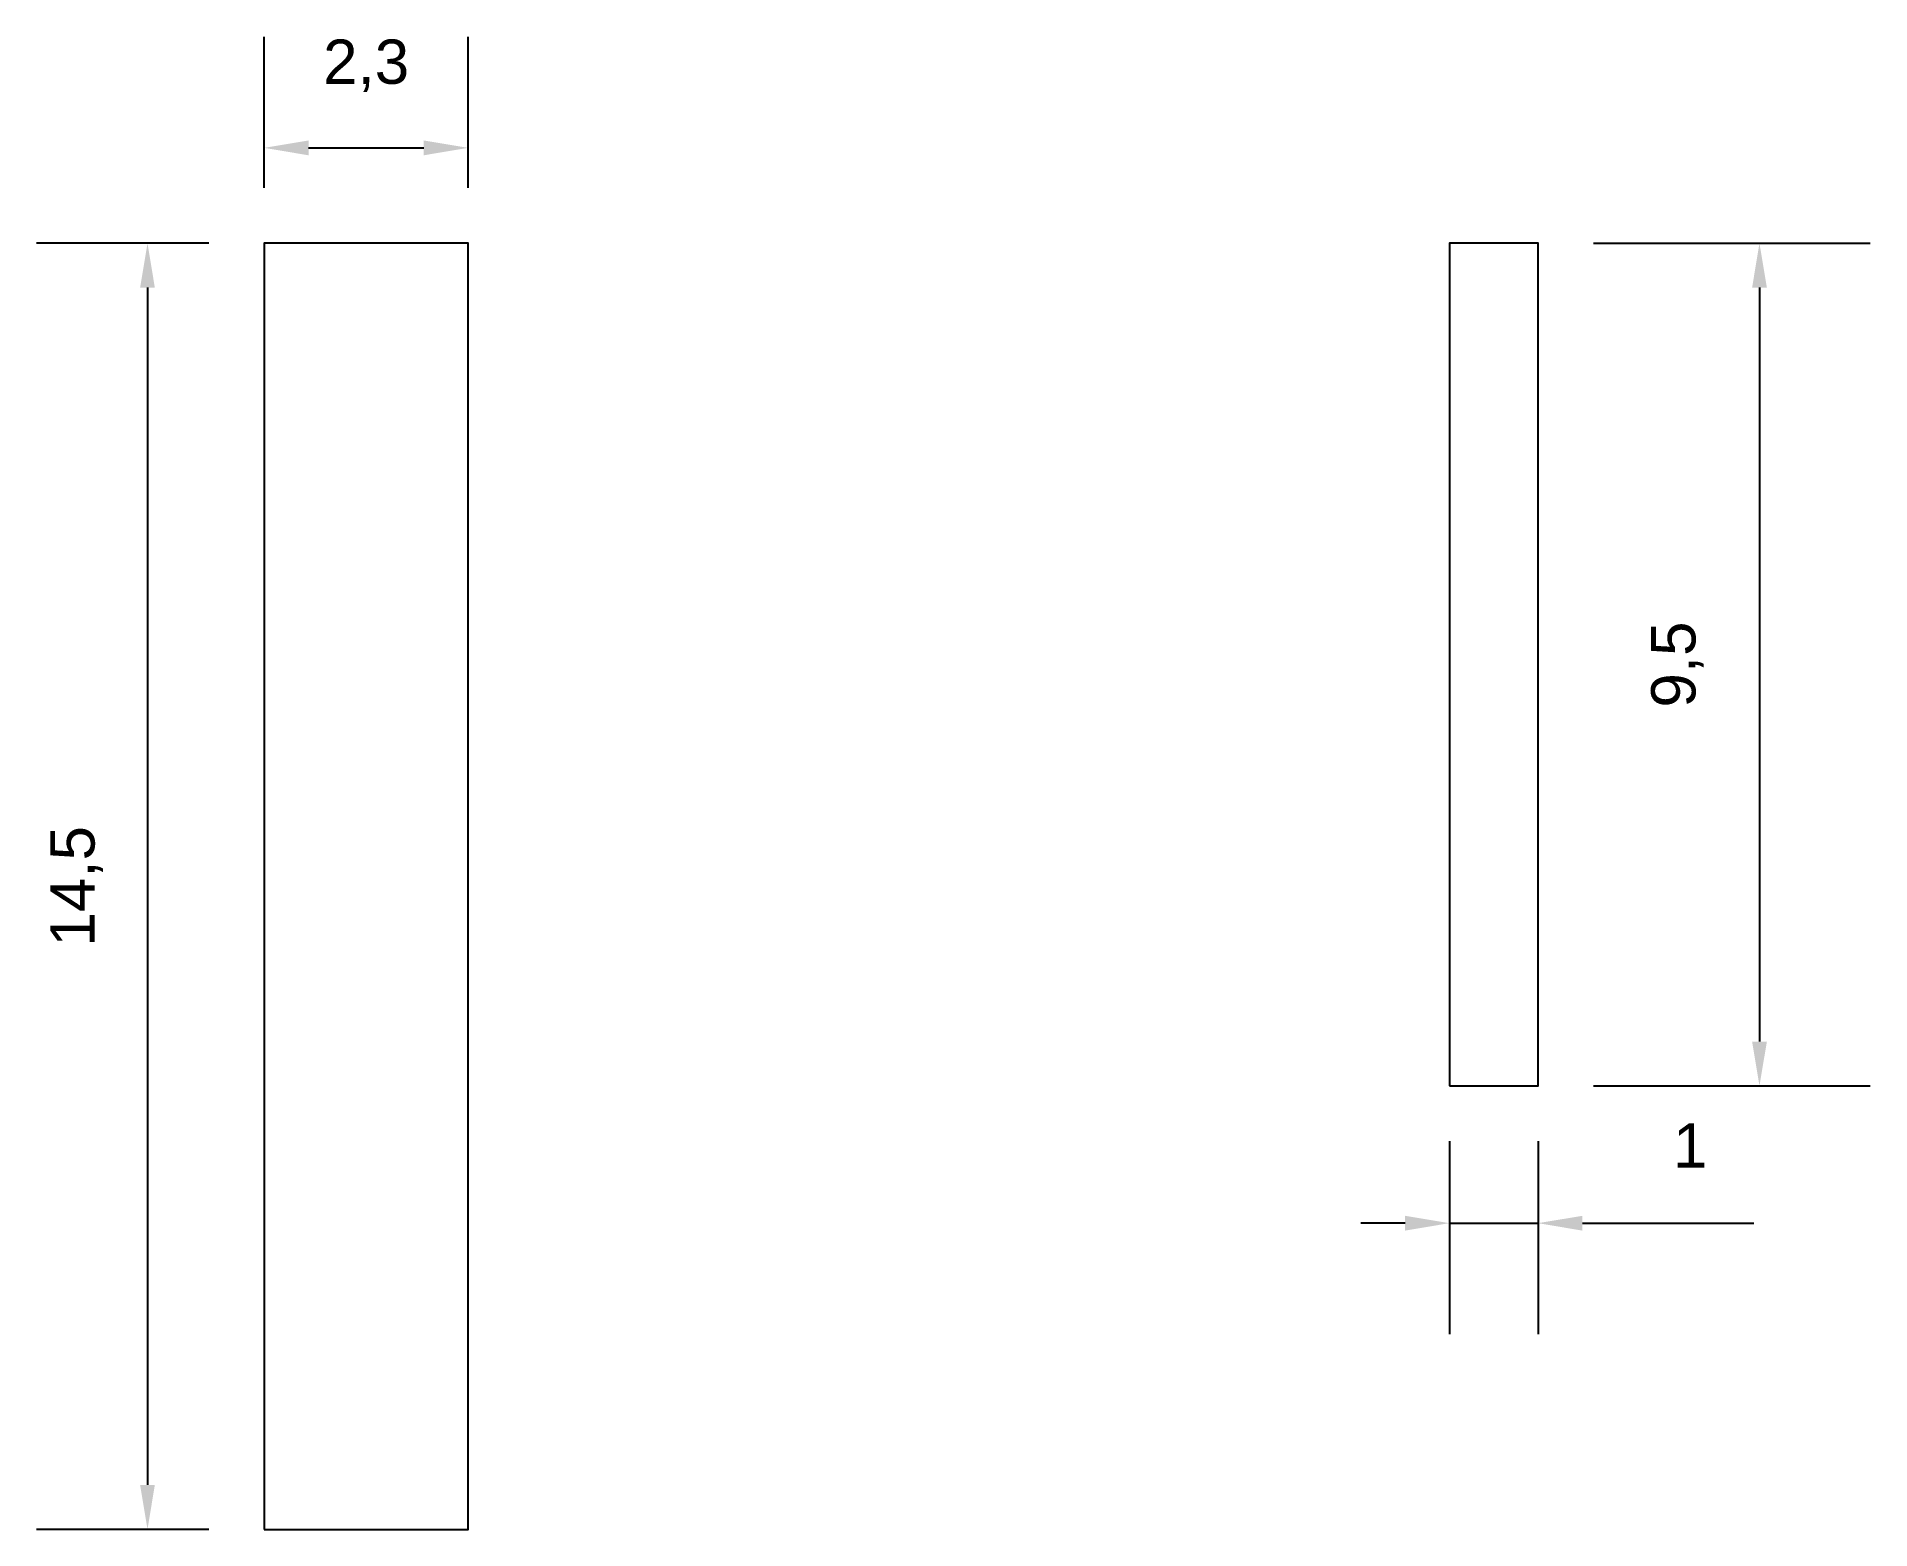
# Model space of a CAD drawing. Header units: centimetres. Extents: x 18.7 to 39.4, y 5 to 21.8.
import ezdxf

# ---------------------------------------------------------------- set-up
doc = ezdxf.new("R2010")
doc.units = ezdxf.units.CM
doc.layers.get('Defpoints').update_dxf_attribs({"color": 171})
doc.layers.add('Clapă albă', color=254, linetype='Continuous')
doc.layers.add('Clapă neagră', color=251, linetype='Continuous')
doc.styles.get("Standard").update_dxf_attribs({"font": 'arial.ttf'})
doc.dimstyles.new('ISO-25', dxfattribs={"dimtxt": 2.5, "dimasz": 2.5, "dimexe": 1.25, "dimexo": 0.625, "dimtad": 1, "dimtxsty": 'Standard', "dimcen": 2.5, "dimadec": 0, "dimazin": 0, "dimtfac": 1, "dimtmove": 0, "dimatfit": 3, "dimfxl": 1, "dimarcsym": 0})

# ---------------------------------------------------------------- blocks, each defined once
blk = doc.blocks.new('*D1')
at = {"layer": 'Defpoints', "color": 0, "lineweight": -2, "ltscale": 0.5, "transparency": 16777216}
for p, q in [((20.651, 19.497), (18.71, 19.497)), ((19.96, 18.997), (19.96, 5.497)), ((20.651, 4.997), (18.71, 4.997))]:
    blk.add_line(p, q, dxfattribs=at)
at = {"layer": 'Defpoints', "color": 0, "ltscale": 0.5, "transparency": 16777216}
for p in [(21.276, 19.497), (19.96, 4.997), (21.276, 4.997)]:
    blk.add_point(p, dxfattribs=at)
for points in [[(19.877, 18.997), (20.043, 18.997), (19.96, 19.497)], [(19.877, 5.497), (20.043, 5.497), (19.96, 4.997)]]:
    blk.add_solid(points, dxfattribs=at)
at = {"layer": 'Defpoints', "color": 0, "ltscale": 0.5, "transparency": 16777216, "insert": (19.16, 12.247), "char_height": 0.5, "attachment_point": 5, "rotation": 90}
blk.add_mtext('14,5', dxfattribs=at)
blk = doc.blocks.new('*D3')
at = {"layer": 'Defpoints', "color": 0, "lineweight": -2, "transparency": 16777216}
for p, q in [((34.644, 9.372), (34.644, 7.199)), ((35.644, 9.372), (35.644, 7.199)), ((34.144, 8.449), (33.644, 8.449)), ((34.644, 8.449), (35.644, 8.449)), ((36.144, 8.449), (38.078, 8.449))]:
    blk.add_line(p, q, dxfattribs=at)
at = {"layer": 'Defpoints', "color": 0, "transparency": 16777216}
for p in [(34.644, 9.997), (35.644, 9.997), (35.644, 8.449)]:
    blk.add_point(p, dxfattribs=at)
for points in [[(34.144, 8.532), (34.144, 8.365), (34.644, 8.449)], [(36.144, 8.532), (36.144, 8.365), (35.644, 8.449)]]:
    blk.add_solid(points, dxfattribs=at)
at = {"layer": 'Defpoints', "color": 0, "transparency": 16777216, "insert": (37.361, 9.325), "char_height": 0.5, "attachment_point": 5}
blk.add_mtext('1', dxfattribs=at)
blk = doc.blocks.new('*D4')
at = {"layer": 'Defpoints', "color": 0, "lineweight": -2, "transparency": 16777216}
for p, q in [((36.269, 19.497), (39.391, 19.497)), ((38.141, 18.997), (38.141, 10.497)), ((36.269, 9.997), (39.391, 9.997))]:
    blk.add_line(p, q, dxfattribs=at)
at = {"layer": 'Defpoints', "color": 0, "transparency": 16777216}
for p in [(35.644, 19.497), (35.644, 9.997), (38.141, 9.997)]:
    blk.add_point(p, dxfattribs=at)
for points in [[(38.058, 18.997), (38.225, 18.997), (38.141, 19.497)], [(38.058, 10.497), (38.225, 10.497), (38.141, 9.997)]]:
    blk.add_solid(points, dxfattribs=at)
at = {"layer": 'Defpoints', "color": 0, "transparency": 16777216, "insert": (37.216, 14.747), "char_height": 0.5, "attachment_point": 5, "rotation": 90}
blk.add_mtext('9,5', dxfattribs=at)
blk = doc.blocks.new('*D5')
at = {"layer": 'Defpoints', "color": 0, "lineweight": -2, "transparency": 16777216}
for p, q in [((21.276, 20.122), (21.276, 21.823)), ((23.576, 20.122), (23.576, 21.823)), ((21.776, 20.573), (23.076, 20.573))]:
    blk.add_line(p, q, dxfattribs=at)
at = {"layer": 'Defpoints', "color": 0, "transparency": 16777216}
for p in [(23.576, 20.573), (21.276, 19.497), (23.576, 19.497)]:
    blk.add_point(p, dxfattribs=at)
for points in [[(21.776, 20.656), (21.776, 20.489), (21.276, 20.573)], [(23.076, 20.656), (23.076, 20.489), (23.576, 20.573)]]:
    blk.add_solid(points, dxfattribs=at)
at = {"layer": 'Defpoints', "color": 0, "transparency": 16777216, "insert": (22.426, 21.498), "char_height": 0.5, "attachment_point": 5}
blk.add_mtext('2,3', dxfattribs=at)

msp = doc.modelspace()

# ---------------------------------------------------------------- linework, layer by layer
at = {"layer": 'Clapă albă'}
msp.add_lwpolyline([(21.276, 4.997), (23.576, 4.997), (23.576, 19.497), (21.276, 19.497)], close=True, dxfattribs=at)
at = {"layer": 'Clapă neagră'}
msp.add_lwpolyline([(34.644, 9.997), (35.644, 9.997), (35.644, 19.497), (34.644, 19.497)], close=True, dxfattribs=at)

# ---------------------------------------------------------------- dimensions: what is measured, and where the dimension line sits
at = {"layer": 'Defpoints'}
for base, p1, p2, picture, middle in [((23.576, 20.573), (21.276, 19.497), (23.576, 19.497), '*D5', (22.426, 21.498)), ((35.644, 8.449), (34.644, 9.997), (35.644, 9.997), '*D3', (37.361, 9.325))]:
    dim = msp.add_linear_dim(base=base, p1=p1, p2=p2, dimstyle='ISO-25', override={"dimtxt": 0.5, "dimasz": 0.5}, dxfattribs=at)
    dim.commit()
    dim.dimension.update_dxf_attribs({"geometry": picture, "text_midpoint": middle})
at = {"layer": 'Defpoints', "ltscale": 0.5}
dim = msp.add_linear_dim(base=(19.96, 4.997), p1=(21.276, 19.497), p2=(21.276, 4.997), angle=90, dimstyle='ISO-25', override={"dimtxt": 0.5, "dimasz": 0.5, "dimgap": 0.5}, dxfattribs=at)
dim.commit()
dim.dimension.update_dxf_attribs({"geometry": '*D1', "text_midpoint": (19.16, 12.247)})
at = {"layer": 'Defpoints'}
dim = msp.add_linear_dim(base=(38.141, 9.997), p1=(35.644, 19.497), p2=(35.644, 9.997), angle=90, dimstyle='ISO-25', override={"dimtxt": 0.5, "dimasz": 0.5}, dxfattribs=at)
dim.commit()
dim.dimension.update_dxf_attribs({"geometry": '*D4', "text_midpoint": (37.216, 14.747)})

doc.saveas('drawing.dxf')
